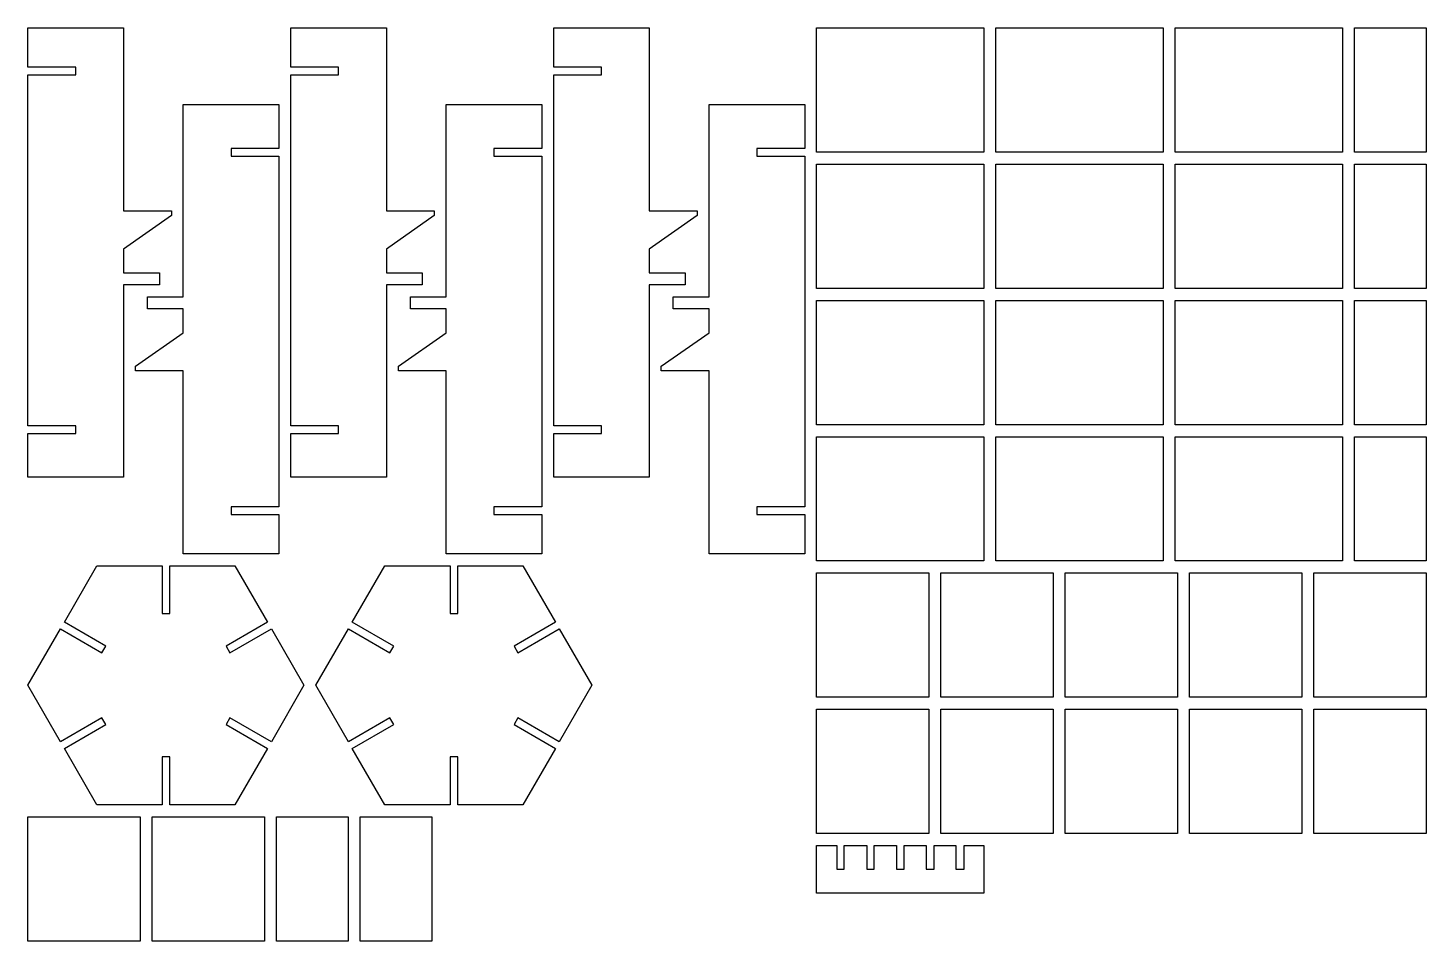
# Model space of a CAD drawing. Extents: x 4 to 589, y 14 to 396.
import ezdxf

# ---------------------------------------------------------------- set-up
doc = ezdxf.new("R2010")
doc.units = 0
doc.layers.add('CUT', color=1, linetype='CONTINUOUS')

msp = doc.modelspace()

# ---------------------------------------------------------------- linework, layer by layer
at = {"layer": 'CUT'}
for points in [[(4, 396), (44, 396), (44, 319.5), (64, 319.5), (64, 317.5), (44, 303.5), (44, 293.5), (59, 293.5), (59, 288.5), (44, 288.5), (44, 208), (4, 208), (4, 226.4), (24, 226.4), (24, 229.6), (4, 229.6), (4, 376.4), (24, 376.4), (24, 379.6), (4, 379.6)], [(114, 396), (154, 396), (154, 319.5), (174, 319.5), (174, 317.5), (154, 303.5), (154, 293.5), (169, 293.5), (169, 288.5), (154, 288.5), (154, 208), (114, 208), (114, 226.4), (134, 226.4), (134, 229.6), (114, 229.6), (114, 376.4), (134, 376.4), (134, 379.6), (114, 379.6)], [(224, 396), (264, 396), (264, 319.5), (284, 319.5), (284, 317.5), (264, 303.5), (264, 293.5), (279, 293.5), (279, 288.5), (264, 288.5), (264, 208), (224, 208), (224, 226.4), (244, 226.4), (244, 229.6), (224, 229.6), (224, 376.4), (244, 376.4), (244, 379.6), (224, 379.6)], [(334, 396), (404, 396), (404, 344), (334, 344)], [(409, 396), (479, 396), (479, 344), (409, 344)], [(484, 396), (554, 396), (554, 344), (484, 344)], [(559, 396), (589, 396), (589, 344), (559, 344)], [(109, 176), (69, 176), (69, 252.5), (49, 252.5), (49, 254.5), (69, 268.5), (69, 278.5), (54, 278.5), (54, 283.5), (69, 283.5), (69, 364), (109, 364), (109, 345.6), (89, 345.6), (89, 342.4), (109, 342.4), (109, 195.6), (89, 195.6), (89, 192.4), (109, 192.4)], [(219, 176), (179, 176), (179, 252.5), (159, 252.5), (159, 254.5), (179, 268.5), (179, 278.5), (164, 278.5), (164, 283.5), (179, 283.5), (179, 364), (219, 364), (219, 345.6), (199, 345.6), (199, 342.4), (219, 342.4), (219, 195.6), (199, 195.6), (199, 192.4), (219, 192.4)], [(329, 176), (289, 176), (289, 252.5), (269, 252.5), (269, 254.5), (289, 268.5), (289, 278.5), (274, 278.5), (274, 283.5), (289, 283.5), (289, 364), (329, 364), (329, 345.6), (309, 345.6), (309, 342.4), (329, 342.4), (329, 195.6), (309, 195.6), (309, 192.4), (329, 192.4)], [(334, 339), (404, 339), (404, 287), (334, 287)], [(409, 339), (479, 339), (479, 287), (409, 287)], [(484, 339), (554, 339), (554, 287), (484, 287)], [(559, 339), (589, 339), (589, 287), (559, 287)], [(334, 282), (404, 282), (404, 230), (334, 230)], [(409, 282), (479, 282), (479, 230), (409, 230)], [(484, 282), (554, 282), (554, 230), (484, 230)], [(559, 282), (589, 282), (589, 230), (559, 230)], [(334, 225), (404, 225), (404, 173), (334, 173)], [(409, 225), (479, 225), (479, 173), (409, 173)], [(484, 225), (554, 225), (554, 173), (484, 173)], [(559, 225), (589, 225), (589, 173), (559, 173)], [(119.47, 121), (105.836, 97.386), (88.516, 107.386), (86.916, 104.614), (104.236, 94.614), (90.603, 71), (63.335, 71), (63.335, 91), (60.135, 91), (60.135, 71), (32.868, 71), (19.234, 94.614), (36.554, 104.614), (34.954, 107.386), (17.634, 97.386), (4, 121), (17.634, 144.614), (34.954, 134.614), (36.554, 137.386), (19.234, 147.386), (32.868, 171), (60.135, 171), (60.135, 151), (63.335, 151), (63.335, 171), (90.603, 171), (104.236, 147.386), (86.916, 137.386), (88.516, 134.614), (105.836, 144.614)], [(239.94, 121), (226.306, 97.386), (208.986, 107.386), (207.386, 104.614), (224.706, 94.614), (211.073, 71), (183.805, 71), (183.805, 91), (180.605, 91), (180.605, 71), (153.338, 71), (139.704, 94.614), (157.024, 104.614), (155.424, 107.386), (138.104, 97.386), (124.47, 121), (138.104, 144.614), (155.424, 134.614), (157.024, 137.386), (139.704, 147.386), (153.338, 171), (180.605, 171), (180.605, 151), (183.805, 151), (183.805, 171), (211.073, 171), (224.706, 147.386), (207.386, 137.386), (208.986, 134.614), (226.306, 144.614)], [(334, 168), (381, 168), (381, 116), (334, 116)], [(386, 168), (433, 168), (433, 116), (386, 116)], [(438, 168), (485, 168), (485, 116), (438, 116)], [(490, 168), (537, 168), (537, 116), (490, 116)], [(542, 168), (589, 168), (589, 116), (542, 116)], [(334, 111), (381, 111), (381, 59), (334, 59)], [(386, 111), (433, 111), (433, 59), (386, 59)], [(438, 111), (485, 111), (485, 59), (438, 59)], [(490, 111), (537, 111), (537, 59), (490, 59)], [(542, 111), (589, 111), (589, 59), (542, 59)], [(4, 66), (51, 66), (51, 14), (4, 14)], [(56, 66), (103, 66), (103, 14), (56, 14)], [(108, 66), (138, 66), (138, 14), (108, 14)], [(143, 66), (173, 66), (173, 14), (143, 14)], [(334, 54), (342.5, 54), (342.5, 44), (345.5, 44), (345.5, 54), (354.95, 54), (354.95, 44), (358.05, 44), (358.05, 54), (367.4, 54), (367.4, 44), (370.6, 44), (370.6, 54), (379.85, 54), (379.85, 44), (383.15, 44), (383.15, 54), (392.3, 54), (392.3, 44), (395.7, 44), (395.7, 54), (404, 54), (404, 34), (334, 34)]]:
    msp.add_lwpolyline(points, close=True, dxfattribs=at)

doc.saveas('drawing.dxf')
